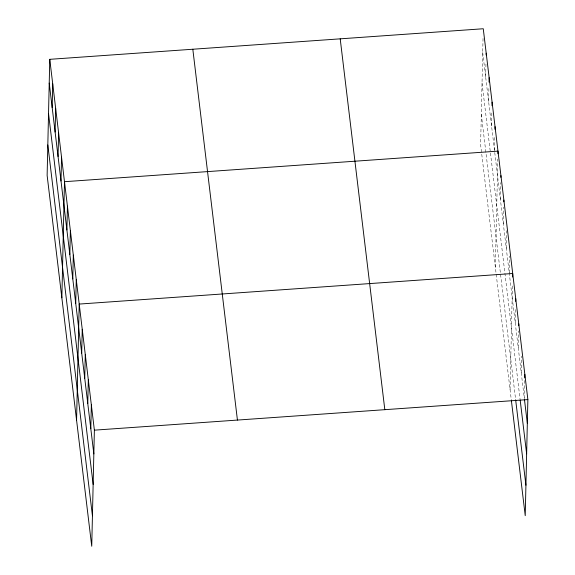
<?xml version="1.0" encoding="UTF-8"?>
<svg xmlns="http://www.w3.org/2000/svg" width="575" height="575" viewBox="0 0 575 575"><rect width="100%" height="100%" fill="white"/><g stroke="black" fill="none" stroke-linecap="round" stroke-linejoin="round"><path stroke-width="0.43" stroke-dasharray="2.88 2.16" d="M483.036 38.432L480.621 144.843L511.319 400.027M485.659 77L485.983 62.912M488.606 101.473L488.93 87.386M491.553 125.947L491.891 110.982M494.493 150.42L494.838 135.456M495.348 267.217L497.799 159.052M500.387 199.374L500.76 182.642M503.326 223.847L503.707 207.122M506.273 248.321L506.676 230.712M509.22 272.802L509.594 256.069M510.068 389.591L512.462 284.064M515.193 322.489L515.516 308.401M518.226 347.71L518.607 330.977M521.259 372.923L521.64 356.198M524.695 380.535L524.292 398.137L482.72 52.519M482.03 82.987L520.044 399.043M481.318 114.375L515.674 399.999"/><path stroke-width="0.86" d="M49.766 59.326L47.128 175.418L91.741 546.25L94.379 430.158L49.766 59.326L483.259 28.75L527.872 399.589L525.234 515.674L511.427 400.897M52.174 107.568L52.713 83.799M55.114 132.042L55.653 108.272M58.061 156.522L58.6 132.746M61 180.996L61.547 157.219M61.856 297.793L64.486 181.7L497.979 151.124L497.921 153.769M66.894 229.943L67.433 206.173M69.834 254.423L70.373 230.647M72.781 278.897L73.32 255.12M75.728 303.37L76.267 279.601M76.576 420.167L79.206 304.074L512.699 273.499L512.62 277.021M81.7 353.064L82.239 329.288M84.733 378.278L85.28 354.509M87.774 403.499L88.313 379.723M90.807 428.713L91.346 404.944M486.162 54.984L486.206 53.223M489.045 82.103L489.145 77.697M492.013 105.699L492.092 102.177M494.974 129.289L495.032 126.651M500.882 177.359L500.926 175.598M503.829 201.839L503.865 200.078M515.674 301.357L515.732 298.72M518.729 325.694L518.765 323.933M524.752 377.89L524.838 374.368M94.379 430.158L527.872 399.589M524.4 399.007L527.332 423.358M520.152 399.912L526.635 453.826M515.674 399.999L525.924 485.214M340.206 38.841L384.819 409.673M192.819 49.234L237.432 420.066M49.227 83.095L93.84 453.927M48.537 113.562L93.143 484.394M47.826 144.95L92.431 515.782"/></g></svg>
